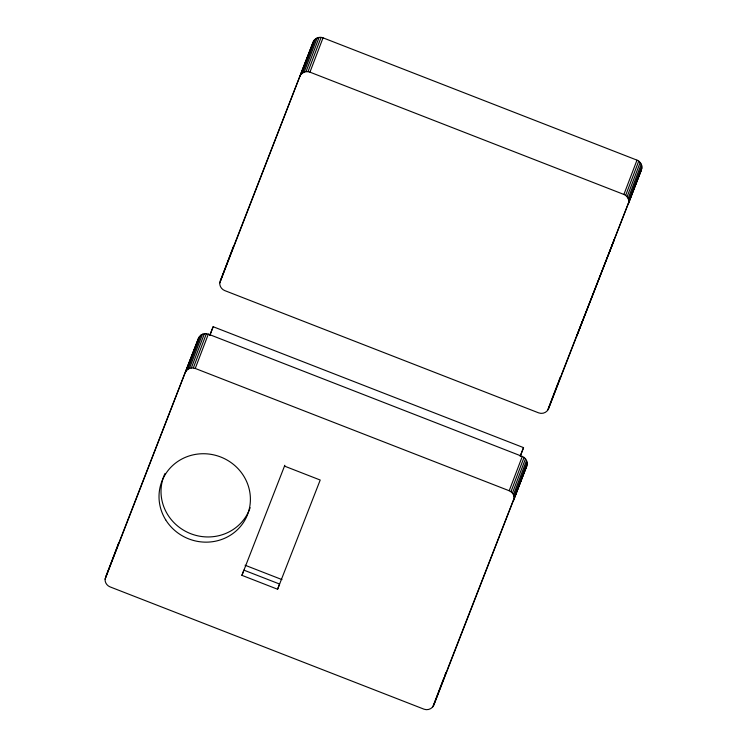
<?xml version="1.0" encoding="UTF-8"?>
<svg xmlns="http://www.w3.org/2000/svg" width="747" height="747" viewBox="0 0 747 747"><rect width="100%" height="100%" fill="white"/><g stroke="black" fill="none" stroke-linecap="round" stroke-linejoin="round"><path stroke-width="1.12" d="M105.084 579.121L198.543 338.176C200.009 334.404 204.659 332.648 208.348 334.133L522.302 456.426C526.019 457.836 528.25 462.262 526.775 466.035L433.764 705.121C432.289 708.884 427.648 710.64 423.96 709.164L110.005 586.862C106.933 585.648 104.785 582.445 105.084 579.121L118.633 542.948M219.777 282.824L313.236 41.879C314.711 38.116 319.352 36.36 323.04 37.836L636.995 160.138C640.711 161.539 642.943 165.974 641.468 169.737L548.457 408.824C546.991 412.596 542.341 414.352 538.652 412.867L224.698 290.574C221.626 289.36 219.478 286.157 219.777 282.824L233.325 246.65M513.675 500.35L527.223 464.176M628.367 204.052L641.916 167.879M105.532 577.263L198.543 338.176M185.443 372.492L199.477 336.505M186.376 370.82L187.73 369.448L200.831 335.132M220.225 280.965L313.236 41.879M300.135 76.194L314.17 40.207M187.73 369.448L189.421 368.476L202.521 334.161M301.069 74.523L302.423 73.159L315.523 38.844M302.423 73.159L304.113 72.188L317.214 37.873M189.421 368.476L191.316 367.972L204.417 333.657M304.113 72.188L306.009 71.675L319.118 37.359M191.316 367.972L193.305 367.954L206.405 333.648M306.009 71.675L307.997 71.665L321.098 37.35M193.305 367.954L195.238 368.448L208.348 334.133M307.997 71.665L309.94 72.151L323.04 37.836M209.972 335.039L213.156 326.719L523.544 447.63L520.37 455.95M241.916 575.339L243.895 570.148L279.574 584.042L277.585 589.243L241.916 575.339L284.831 465.26M514.113 498.482C514.412 495.158 512.274 491.956 509.202 490.742L522.302 456.426M628.815 202.194C629.105 198.861 626.966 195.667 623.894 194.453L636.995 160.138M510.957 491.694L524.058 457.379M625.65 195.397L638.75 161.091M512.414 493.048L525.514 458.733M627.106 196.75L640.207 162.435M513.469 494.71L526.57 460.395M432.83 706.793L443.886 677.837M444.698 675.69L445.931 672.477M433.764 705.121L446.865 670.806M514.048 496.559L527.149 462.253M628.162 198.413L641.262 164.097M508.726 512.078L447.285 669.732M547.523 410.495L558.168 382.613M558.989 380.475L560.213 377.254M548.457 408.824L561.146 375.582M582.352 321.397L576.796 335.954L614.314 239.488L608.758 254.045M628.741 200.271L641.841 165.955M209.776 335.384L213.156 326.719M277.585 589.243L320.211 480.032L284.532 466.128M520.164 456.286L523.544 447.63M561.557 374.508L641.468 169.737M509.146 511.013L526.775 466.035M309.94 72.151L623.894 194.453M195.238 368.448L509.202 490.742M245.072 565.227L281.993 579.607M250.133 507.708A45.95 43.961 20.9 0 1 190.242 533.507A45.95 43.961 20.9 0 1 164.994 473.495M165.703 519.856A45.95 43.961 20.9 0 0 244.829 520.248A45.95 43.961 20.9 0 0 203.604 453.728A45.95 43.961 20.9 0 0 165.703 519.856"/></g></svg>
